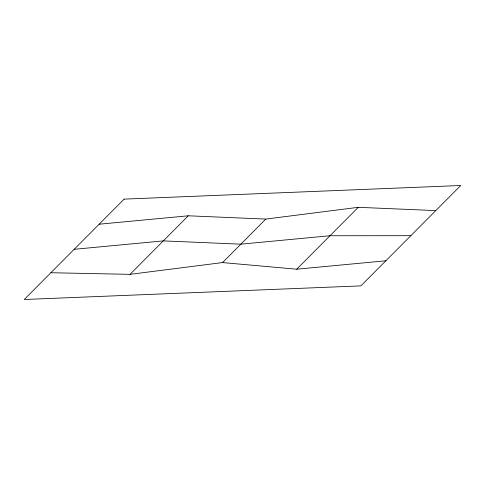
<?xml version="1.0" encoding="UTF-8"?>
<svg xmlns="http://www.w3.org/2000/svg" width="485" height="485" viewBox="0 0 485 485"><rect width="100%" height="100%" fill="white"/><g stroke="black" fill="none" stroke-linecap="round" stroke-linejoin="round"><path stroke-width="0.73" d="M50.877 272.728L130.047 274.346L188.295 215.795L265.798 219.081L358.282 207.313L435.785 210.599M130.047 274.346L222.53 262.573L265.798 219.081M222.53 262.573L296.705 269.205L358.282 207.313M99.14 224.215L188.295 215.795M74.175 249.308L163.33 240.887L240.833 244.173L329.988 235.746L410.825 235.692M296.705 269.205L385.86 260.784M124.105 199.123L24.25 299.494L360.895 285.877L460.75 185.506L124.105 199.123"/></g></svg>
